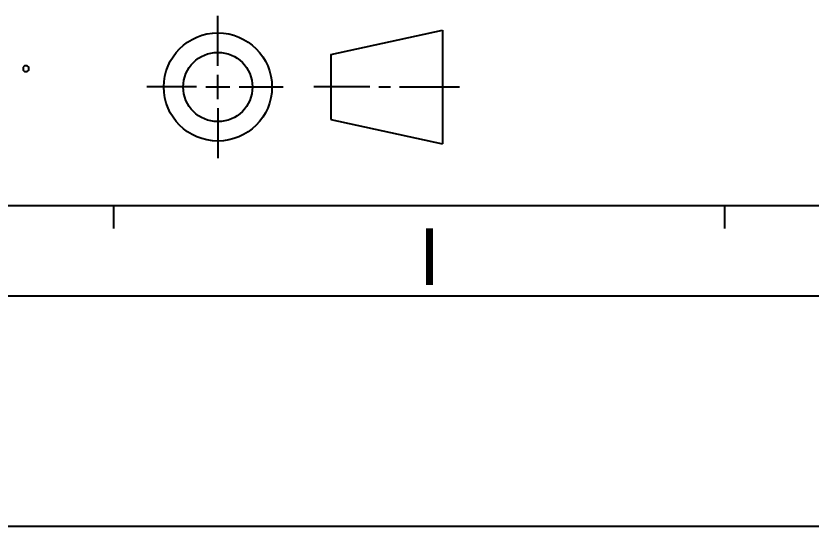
# Model space of a CAD drawing. Header units: millimetres. Extents: x 0 to 594, y 0 to 420.
# Drawn here: x 449.8 to 520.1, y 0 to 45.1 of the extents above; entities that cross this region are included whole.
import ezdxf

# ---------------------------------------------------------------- set-up
doc = ezdxf.new("R2010")
doc.units = ezdxf.units.MM
doc.header["$LTSCALE"] = 32.67
doc.layers.get('0').update_dxf_attribs({"linetype": 'CONTINUOUS'})
doc.styles.add('TEXTSTYLE_2', font='txt')

msp = doc.modelspace()

# ---------------------------------------------------------------- linework, layer by layer
at = {"color": 7, "linetype": 'CONTINUOUS'}
for p, q in [((467.643, 40.69), (467.643, 45.091)), ((477.615, 41.675), (487.494, 43.832)), ((487.494, 43.832), (487.494, 33.786)), ((477.615, 41.675), (477.615, 35.943)), ((467.643, 37.74), (467.643, 39.879)), ((465.761, 38.809), (461.361, 38.809)), ((466.573, 38.809), (468.712, 38.809)), ((469.524, 38.809), (473.424, 38.809)), ((481.077, 38.809), (476.115, 38.809)), ((481.875, 38.809), (482.903, 38.809)), ((483.701, 38.809), (488.994, 38.809)), ((467.643, 36.928), (467.643, 32.528)), ((477.615, 35.943), (487.494, 33.786)), ((564.922, 28.309), (26.422, 28.309)), ((458.422, 28.309), (458.422, 26.309)), ((512.422, 28.309), (512.422, 26.309)), ((571.422, 20.309), (20.422, 20.309)), ((0, 0), (594, 0))]:
    msp.add_line(p, q, dxfattribs=at)
msp.add_lwpolyline([(450.422, 40.559), (450.422, 40.309), (450.547, 40.184), (450.797, 40.184), (450.922, 40.309), (450.922, 40.559), (450.797, 40.684), (450.547, 40.684), (450.422, 40.559)], dxfattribs=at)
for radius in [4.781, 3.061]:
    msp.add_circle((467.643, 38.809), radius, dxfattribs=at)

# ---------------------------------------------------------------- texts
at = {"color": 7, "linetype": 'CONTINUOUS', "insert": (485.422, 26.309), "char_height": 5, "width": 5, "attachment_point": 1, "line_spacing_factor": 0.9, "style": 'TEXTSTYLE_2'}
msp.add_mtext('I', dxfattribs=at)

doc.saveas('drawing.dxf')
